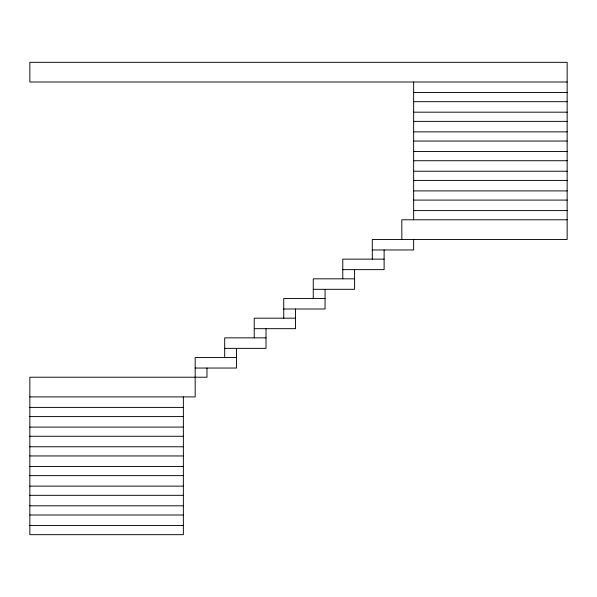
<?xml version="1.0" encoding="UTF-8"?>
<svg xmlns="http://www.w3.org/2000/svg" width="597" height="597" viewBox="0 0 597 597"><rect width="100%" height="100%" fill="white"/><g stroke="black" fill="none" stroke-linecap="round" stroke-linejoin="round"><path stroke-width="0.9" d="M567.15 82.005L29.85 82.005L29.85 62.327L567.15 62.327L567.15 239.457L372.304 239.457L372.304 259.135M413.639 92.505L567.15 92.505M413.639 101.684L567.15 101.684M413.639 112.184L567.15 112.184M413.639 121.37L567.15 121.37M413.639 131.862L567.15 131.862M413.639 141.049L567.15 141.049M413.639 151.548L567.15 151.548M413.639 160.727L567.15 160.727M413.639 171.227L567.15 171.227M413.639 180.413L567.15 180.413M413.639 190.906L567.15 190.906M413.639 200.092L567.15 200.092M413.639 210.592L567.15 210.592M567.15 219.778L401.826 219.778L401.826 239.457M372.304 249.956L413.639 249.956L413.639 239.457M384.117 259.135L342.782 259.135L342.782 278.821M342.782 269.635L384.117 269.635L384.117 249.956M354.588 278.821L313.261 278.821L313.261 298.5M313.261 289.314L354.588 289.314L354.588 269.635M325.067 298.5L283.739 298.5L283.739 318.179M283.739 309L325.067 309L325.067 289.314M295.545 318.179L254.218 318.179L254.218 337.865M254.218 328.678L295.545 328.678L295.545 309M266.023 337.865L224.696 337.865L224.696 357.543M224.696 348.357L266.023 348.357L266.023 328.678M236.502 357.543L195.174 357.543L195.174 396.908L29.85 396.908M195.174 368.043L236.502 368.043L236.502 348.357M29.85 407.4L183.361 407.4M29.85 416.587L183.361 416.587M29.85 427.086L183.361 427.086M29.85 436.273L183.361 436.273M29.85 446.765L183.361 446.765M29.85 455.951L183.361 455.951M29.85 466.444L183.361 466.444M29.85 475.63L183.361 475.63M29.85 486.13L183.361 486.13M29.85 495.316L183.361 495.316M29.85 505.808L183.361 505.808M29.85 514.995L183.361 514.995M29.85 525.494L183.361 525.494M413.639 82.005L413.639 219.778M206.98 368.043L206.98 377.222L29.85 377.222L29.85 534.673L183.361 534.673L183.361 396.908"/></g></svg>
